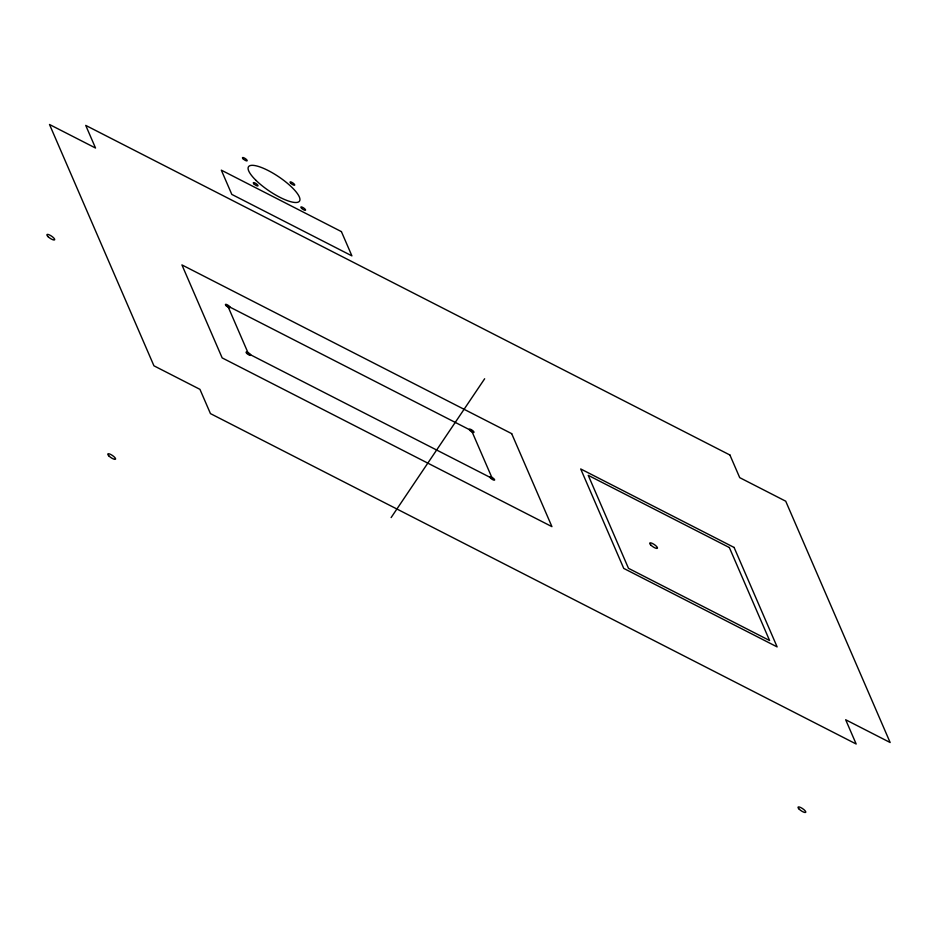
<?xml version="1.0" encoding="UTF-8"?>
<svg xmlns="http://www.w3.org/2000/svg" width="937" height="937" viewBox="0 0 937 937"><rect width="100%" height="100%" fill="white"/><g stroke="black" fill="none" stroke-linecap="round" stroke-linejoin="round"><path stroke-width="1.41" d="M391.127 517.575L484.652 378.759M341.408 231.615L221.319 170.159L231.814 194.416L351.902 255.871L341.408 231.615M729.911 455.007L85.724 125.394L95.527 148.034L49.509 124.492L153.937 365.805L199.944 389.347L210.45 413.604L856.172 744.013L845.666 719.745L890.15 742.514L785.721 501.201L739.715 477.647L729.911 455.007M511.684 433.644L181.93 264.913L222.163 357.899L551.928 526.641L511.684 433.644M734.093 547.442L580.706 468.957L623.749 568.419L777.124 646.905L734.093 547.442M729.349 547.536L588.249 475.34L628.481 568.326L769.593 640.533L729.349 547.536M471.639 430.786L227.773 306.001L248.41 353.706L492.288 478.491L471.639 430.786M246.841 353.448A2.799 0.773 34 0 0 250.729 355.275A2.799 0.773 34 0 0 247.673 352.382A2.799 0.773 34 0 0 246.841 353.448M490.719 478.233A2.799 0.773 34 0 0 494.595 480.06A2.799 0.773 34 0 0 491.538 477.167A2.799 0.773 34 0 0 490.719 478.233M470.069 430.528A2.799 0.773 34 0 0 473.946 432.355A2.799 0.773 34 0 0 470.901 429.462A2.799 0.773 34 0 0 470.069 430.528M226.204 305.743A2.799 0.773 34 0 0 230.08 307.57A2.799 0.773 34 0 0 227.023 304.677A2.799 0.773 34 0 0 226.204 305.743M109.055 456.108A4.662 1.3 34 0 0 115.52 459.153A4.662 1.3 34 0 0 110.437 454.328A4.662 1.3 34 0 0 109.055 456.108M799.261 809.263A4.662 1.3 34 0 0 805.726 812.32A4.662 1.3 34 0 0 800.631 807.495A4.662 1.3 34 0 0 799.261 809.263M650.946 545.182A4.662 1.3 34 0 0 657.411 548.239A4.662 1.3 34 0 0 652.328 543.413A4.662 1.3 34 0 0 650.946 545.182M48.162 236.756A4.662 1.3 34 0 0 54.639 239.802A4.662 1.3 34 0 0 49.544 234.976A4.662 1.3 34 0 0 48.162 236.756M256.07 180.443A30.769 8.55 34 0 0 299.231 201.455A30.769 8.55 34 0 0 266.752 169.82A30.769 8.55 34 0 0 256.07 180.443M254.091 184.027A2.799 0.773 34 0 0 257.98 185.854A2.799 0.773 34 0 0 254.923 182.961A2.799 0.773 34 0 0 254.091 184.027M301.644 208.354A2.799 0.773 34 0 0 305.521 210.181A2.799 0.773 34 0 0 302.475 207.288A2.799 0.773 34 0 0 301.644 208.354M290.798 183.277A2.799 0.773 34 0 0 294.675 185.116A2.799 0.773 34 0 0 291.618 182.223A2.799 0.773 34 0 0 290.798 183.277M243.245 158.95A2.799 0.773 34 0 0 247.122 160.789A2.799 0.773 34 0 0 244.077 157.885A2.799 0.773 34 0 0 243.245 158.95"/></g></svg>
